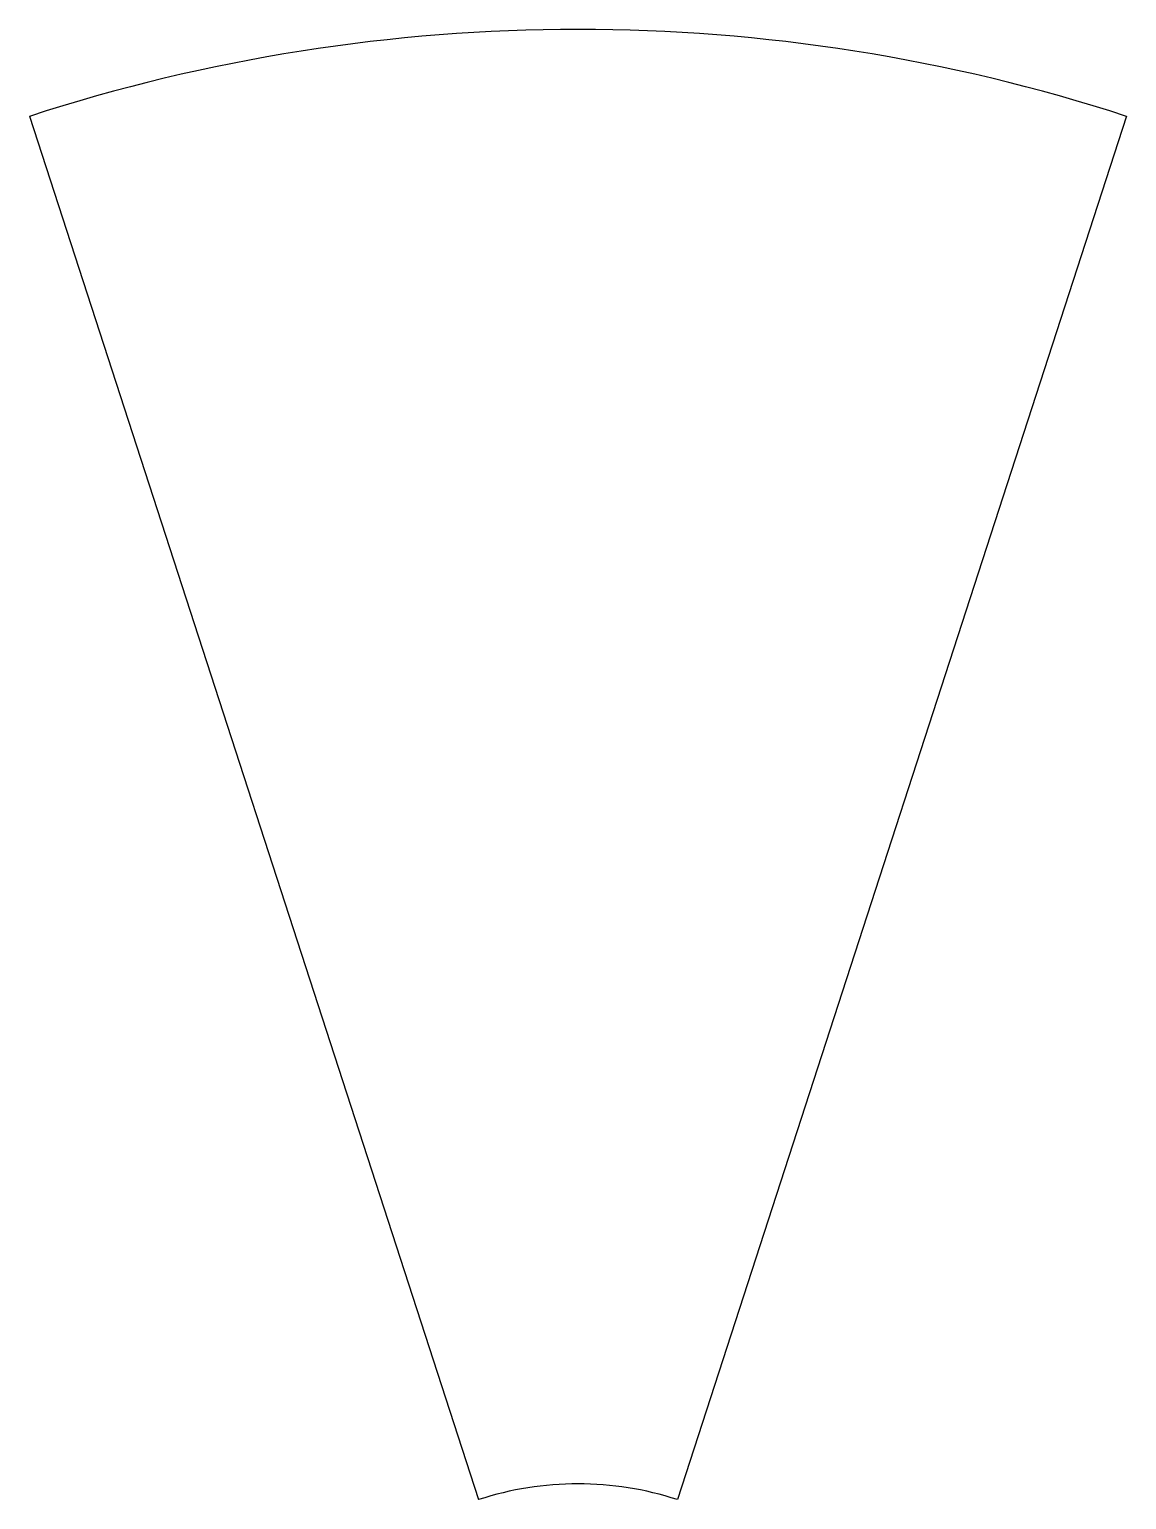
# Model space of a CAD drawing. Header units: millimetres. Extents: x -43 to 43, y 24 to 138.
import ezdxf

# ---------------------------------------------------------------- set-up
doc = ezdxf.new("R2010")
doc.units = ezdxf.units.MM
for name, color, linetype in [('Arc', 7, 'CONTINUOUS'), ('Arc001', 7, 'CONTINUOUS'), ('Line', 7, 'CONTINUOUS'), ('Line001', 7, 'CONTINUOUS')]:
    doc.layers.add(name, color=color, linetype=linetype)

msp = doc.modelspace()

# ---------------------------------------------------------------- linework, layer by layer
at = {"layer": 'Arc'}
msp.add_arc((0, 0), 25, 72, 108, dxfattribs=at)
at = {"layer": 'Arc001'}
msp.add_arc((0, 0), 138, 72, 108, dxfattribs=at)
at = {"layer": 'Line'}
msp.add_line((-42.64, 131.25), (-7.73, 23.78), dxfattribs=at)
at = {"layer": 'Line001'}
msp.add_line((42.64, 131.25), (7.73, 23.78), dxfattribs=at)

doc.saveas('drawing.dxf')
